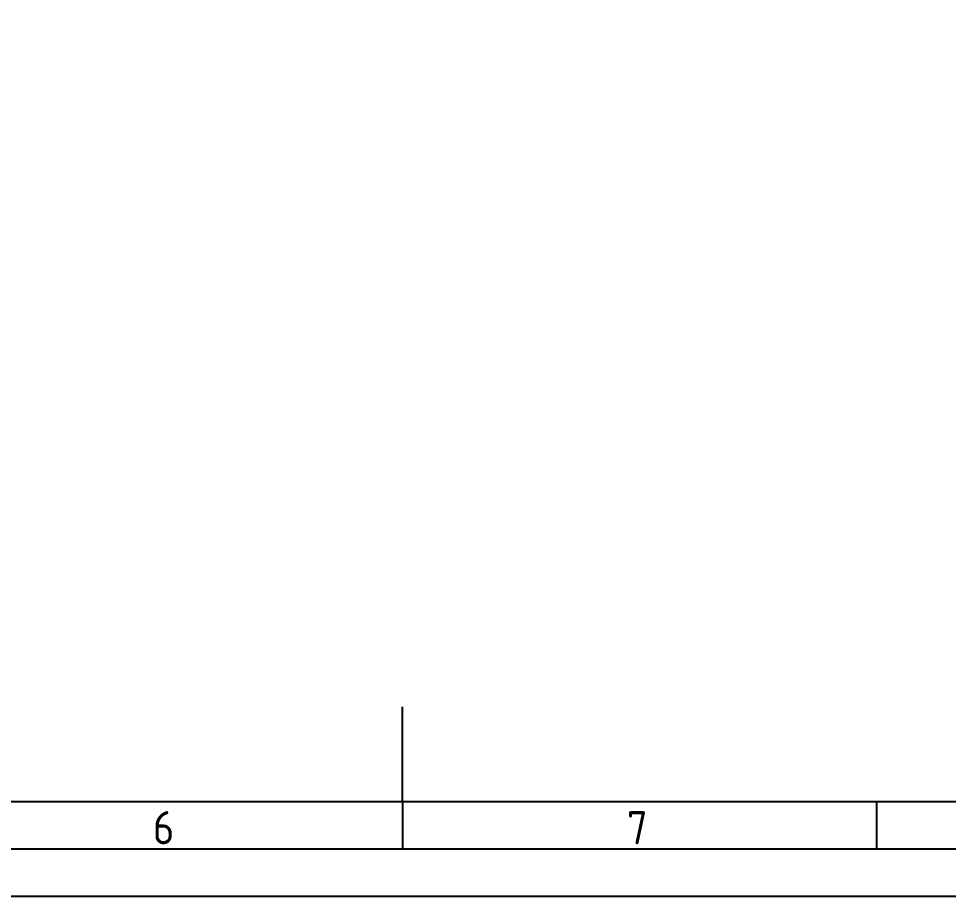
# Model space of a CAD drawing. Header units: millimetres. Extents: x 0 to 594, y 0 to 420.
# Drawn here: x 256.5 to 354.6, y 0 to 92.6 of the extents above; entities that cross this region are included whole.
import ezdxf

# ---------------------------------------------------------------- set-up
doc = ezdxf.new("R2010")
doc.units = ezdxf.units.MM
doc.header["$LTSCALE"] = 8
for name, color, linetype in [('035', 5, 'Continuous'), ('07', 7, 'Continuous'), ('PDF_Obecne 0.25', 7, 'Continuous')]:
    doc.layers.add(name, color=color, linetype=linetype)
doc.styles.add('ISO Proportional', font='isocp.shx')

# ---------------------------------------------------------------- blocks, each defined once
blk = doc.blocks.new('IEC_border_a2')
at = {"layer": '035'}
for p, q in [((10, 10), (584, 10)), ((297, 10), (297, 5)), ((347, 10), (347, 5))]:
    blk.add_line(p, q, dxfattribs=at)
blk.add_lwpolyline([(0, 420), (594, 420), (594, 0), (0, 0)], close=True, dxfattribs=at)
at = {"layer": '07'}
blk.add_line((297, 10), (297, 20), dxfattribs=at)
blk.add_lwpolyline([(5, 415), (589, 415), (589, 5), (5, 5)], close=True, dxfattribs=at)
at = {"layer": '035', "style": 'ISO Proportional'}
for s, p in [('6', (270.686, 5.5)), ('7', (320.671, 5.5))]:
    blk.add_text(s, height=3.5, dxfattribs=at).set_placement(p)

msp = doc.modelspace()

# ---------------------------------------------------------------- linework, layer by layer
at = {"layer": 'PDF_Obecne 0.25', "lineweight": 25}
msp.add_lwpolyline([(269.424, 87.99), (269.424, 87.99)], dxfattribs=at)

# ---------------------------------------------------------------- block references
msp.add_blockref('IEC_border_a2', (0, 0))

doc.saveas('drawing.dxf')
